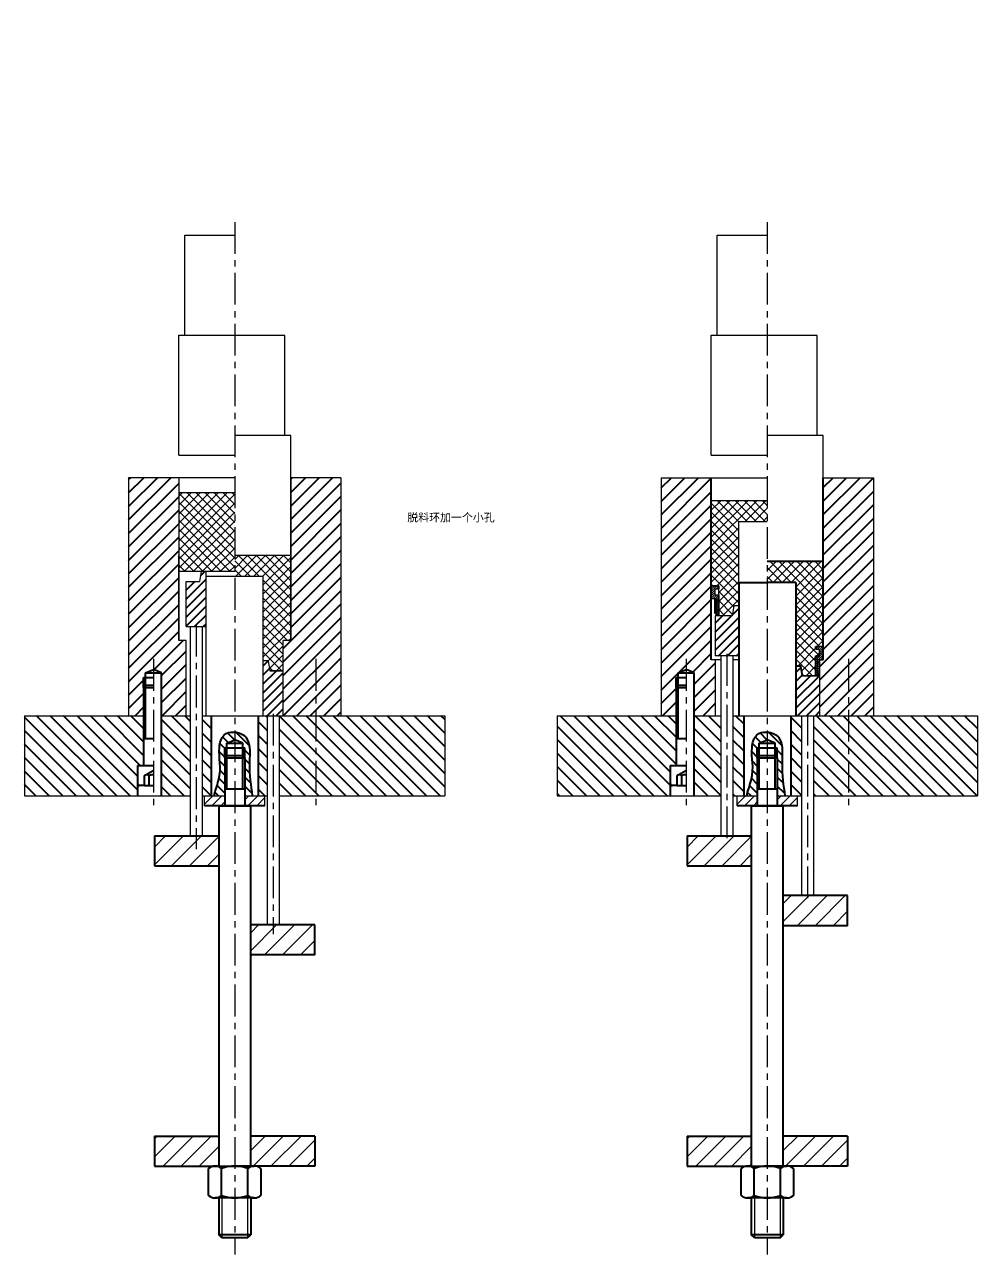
# Model space of a CAD drawing. Extents: x -23172 to -18855, y 7404 to 10591.
# Drawn here: x -21839 to -21363, y 9125 to 9740 of the extents above; entities that cross this region are included whole.
import ezdxf
from ezdxf.enums import TextEntityAlignment as Align

# ---------------------------------------------------------------- set-up
doc = ezdxf.new("R2010")
doc.units = 0
doc.header["$LTSCALE"] = 10
doc.linetypes.add('CENTER', pattern=[50.8, 31.75, -6.35, 6.35, -6.35])
doc.linetypes.add('DASHED', pattern=[0.75, 0.5, -0.25])
for name, color, linetype in [('2细线层', 3, 'CONTINUOUS'), ('3中心线层', 1, 'CENTER'), ('4虚线层', 6, 'DASHED'), ('5剖面线层', 2, 'CONTINUOUS'), ('6文字层', 3, 'CONTINUOUS'), ('CONT', 3, 'CONTINUOUS')]:
    doc.layers.add(name, color=color, linetype=linetype)
doc.layers.add('YELLOW', color=2, linetype='CONTINUOUS', lineweight=40)
doc.styles.add('CHINA1', font='')
doc.styles.get('CHINA1').set_extended_font_data('SimSun')
pattern_1 = [(45, (21522.605, -10227.303), (-4.4901281, 4.4901281), [])]
pattern_2 = [(45, (21788.768, -10227.303), (-4.4901281, 4.4901281), [])]

msp = doc.modelspace()

# ---------------------------------------------------------------- hatches: boundary and pattern name
at = {"layer": '2细线层', "lineweight": 40}
h = msp.add_hatch(dxfattribs=at)
h.set_pattern_fill('ANSI31', color=256, scale=1.5, style=0)
h.set_pattern_definition([(45, (0, 115.4713), (-3.367596, 3.367596), [])])
h.paths.add_polyline_path([(-21762.16, 9513.12), (-21787.16, 9513.12), (-21787.16, 9394.22), (-21779.66, 9394.22), (-21779.66, 9408.34), (-21779.66, 9413.34), (-21778.66, 9413.34), (-21778.66, 9415.66), (-21774.66, 9417.37), (-21770.66, 9415.66), (-21770.66, 9394.22), (-21758.41, 9394.22), (-21758.41, 9431.72), (-21762.16, 9431.72), (-21762.16, 9474.22)])
h.paths.add_polyline_path([(-21681.16, 9513.12), (-21706.16, 9513.12), (-21706.16, 9474.02), (-21706.16, 9431.72), (-21709.91, 9431.72), (-21709.91, 9394.22), (-21681.16, 9394.22)])
h.paths.add_polyline_path([(-21778.66, 9413.34), (-21779.66, 9413.34), (-21779.66, 9408.34), (-21778.66, 9409.34)], flags=17)
h = msp.add_hatch(dxfattribs=at)
h.set_pattern_fill('ANSI31', color=256, scale=1.5, style=0)
h.paths.add_polyline_path([(-21521, 9394.22), (-21513.5, 9394.22), (-21513.5, 9408.34), (-21513.5, 9413.34), (-21512.5, 9413.34), (-21512.5, 9415.66), (-21508.5, 9417.37), (-21504.5, 9415.66), (-21504.5, 9394.22), (-21494.05, 9394.22), (-21494.05, 9422.22), (-21496, 9422.22), (-21496, 9513.12), (-21521, 9513.12)])
h.paths.add_polyline_path([(-21513.5, 9408.34), (-21512.5, 9409.34), (-21512.5, 9413.34), (-21513.5, 9413.34)], flags=17)
h = msp.add_hatch(dxfattribs=at)
h.set_pattern_fill('ANSI31', color=256, scale=1.5, style=0)
h.paths.add_polyline_path([(-21440, 9422.22), (-21441.95, 9422.22), (-21441.95, 9394.22), (-21415, 9394.22), (-21415, 9513.12), (-21440, 9513.12)])
h = msp.add_hatch(dxfattribs=at)
h.set_pattern_fill('ANSI31', color=256, style=0)
h.paths.add_polyline_path([(-21748.41, 9466.22), (-21750.9, 9466.22), (-21751.79, 9461.22), (-21758.41, 9461.22), (-21758.41, 9438.72), (-21748.41, 9438.72)])
h = msp.add_hatch(dxfattribs=at)
h.set_pattern_fill('ANSI31', color=256, style=0)
h.set_pattern_definition([(45, (0, 19.9457), (-2.24506403, 2.24506403), [])])
h.paths.add_polyline_path([(-21494.05, 9424.16), (-21482.25, 9424.16), (-21482.25, 9449.16), (-21484.74, 9449.16), (-21485.62, 9444.16), (-21494.05, 9444.16)])
h = msp.add_hatch(dxfattribs=at)
h.set_pattern_fill('ANSI31', color=256, style=0)
h.paths.add_polyline_path([(-21719.91, 9394.22), (-21709.91, 9394.22), (-21709.91, 9416.72), (-21716.53, 9416.72), (-21717.42, 9421.72), (-21719.91, 9421.72)])
h = msp.add_hatch(dxfattribs=at)
h.set_pattern_fill('ANSI31', color=256, style=0)
h.paths.add_polyline_path([(-21453.75, 9394.22), (-21441.95, 9394.22), (-21441.95, 9414.22), (-21450.37, 9414.22), (-21451.25, 9419.22), (-21453.75, 9419.22)])
h = msp.add_hatch(dxfattribs=at)
h.set_pattern_fill('ANSI31', color=256, scale=1.5, angle=270, style=0)
h.set_pattern_definition([(315, (0, 115.4713), (3.367596, 3.367596), [])])
h.paths.add_polyline_path([(-21629.16, 9394.22), (-21711.91, 9394.22), (-21711.91, 9354.22), (-21629.16, 9354.22)])
h.paths.add_polyline_path([(-21717.91, 9394.22), (-21722.41, 9394.22), (-21722.41, 9354.22), (-21717.91, 9354.22)])
h.paths.add_polyline_path([(-21745.91, 9394.22), (-21750.41, 9394.22), (-21750.41, 9354.22), (-21745.91, 9354.22)])
h.paths.add_polyline_path([(-21756.41, 9394.22), (-21770.66, 9394.22), (-21770.66, 9354.22), (-21756.41, 9354.22)])
h.paths.add_polyline_path([(-21779.66, 9394.22), (-21839.16, 9394.22), (-21839.16, 9354.22), (-21782.66, 9354.22), (-21782.66, 9369.34), (-21779.66, 9369.34)])
h = msp.add_hatch(dxfattribs=at)
h.set_pattern_fill('ANSI31', color=256, scale=1.5, angle=270, style=0)
h.paths.add_polyline_path([(-21363, 9354.22), (-21363, 9394.22), (-21427.5, 9394.22), (-21427.5, 9354.22)])
h.paths.add_polyline_path([(-21444.85, 9354.22), (-21427.5, 9354.22), (-21427.5, 9394.22), (-21444.85, 9394.22)])
h.paths.add_polyline_path([(-21456.25, 9354.22), (-21450.85, 9354.22), (-21450.85, 9394.22), (-21456.25, 9394.22)])
h.paths.add_polyline_path([(-21485.15, 9354.22), (-21479.75, 9354.22), (-21479.75, 9394.22), (-21485.15, 9394.22)])
h.paths.add_polyline_path([(-21504.5, 9354.22), (-21491.15, 9354.22), (-21491.15, 9394.22), (-21504.5, 9394.22)])
h.paths.add_polyline_path([(-21516.5, 9354.22), (-21516.5, 9369.34), (-21513.5, 9369.34), (-21513.5, 9394.22), (-21573, 9394.22), (-21573, 9354.22)])
h = msp.add_hatch(dxfattribs=at)
h.set_pattern_fill('ANSI31', color=256, angle=90, style=0)
h.set_pattern_definition([(135, (-101.2804, -455.2923), (-2.24506403, -2.24506403), [])])
edge = h.paths.add_edge_path()
edge.add_spline(control_points=[(-21725.35, 9354.22), (-21726.15, 9359.26), (-21727.49, 9369.05), (-21725.73, 9383.78), (-21732.59, 9385.92), (-21734.16, 9386.04)], knot_values=[39.326836, 39.326836, 39.326836, 39.326836, 55.484272, 70.059847, 74.3015, 74.3015, 74.3015, 74.3015], degree=3, periodic=0)
edge.add_line((-21734.16, 9386.04), (-21734.16, 9382.24))
edge.add_line((-21734.16, 9382.24), (-21730.16, 9380.53))
edge.add_line((-21730.16, 9380.53), (-21730.16, 9378.22))
edge.add_line((-21730.16, 9378.22), (-21729.16, 9378.22))
edge.add_line((-21729.16, 9378.22), (-21729.16, 9373.22))
edge.add_line((-21729.16, 9373.22), (-21729.16, 9354.22))
edge.add_line((-21729.16, 9354.22), (-21725.35, 9354.22))
h.paths.add_polyline_path([(-21739.16, 9373.22), (-21738.16, 9374.22), (-21738.16, 9378.22), (-21739.16, 9378.22)], flags=17)
edge = h.paths.add_edge_path()
edge.add_line((-21738.16, 9380.53), (-21734.16, 9382.24))
edge.add_line((-21734.16, 9382.24), (-21734.16, 9386.04))
edge.add_spline(control_points=[(-21734.16, 9386.04), (-21736.09, 9386.18), (-21740.59, 9385.24), (-21742.99, 9374.39), (-21739.81, 9367.42), (-21744.05, 9356.41), (-21744.31, 9354.22)], knot_values=[4.836071, 4.836071, 4.836071, 4.836071, 10.064795, 16.776041, 33.286363, 39.326836, 39.326836, 39.326836, 39.326836], degree=3, periodic=0)
edge.add_line((-21744.31, 9354.22), (-21739.16, 9354.22))
edge.add_line((-21739.16, 9354.22), (-21739.16, 9373.22))
edge.add_line((-21739.16, 9373.22), (-21739.16, 9378.22))
edge.add_line((-21739.16, 9378.22), (-21738.16, 9378.22))
edge.add_line((-21738.16, 9378.22), (-21738.16, 9380.53))
h = msp.add_hatch(dxfattribs=at)
h.set_pattern_fill('ANSI31', color=256, angle=90, style=0)
h.set_pattern_definition([(135, (164.8824, -455.2923), (-2.24506403, -2.24506403), [])])
edge = h.paths.add_edge_path()
edge.add_spline(control_points=[(-21459.19, 9354.22), (-21459.99, 9359.26), (-21461.33, 9369.05), (-21459.56, 9383.78), (-21466.43, 9385.92), (-21468, 9386.04)], knot_values=[39.326836, 39.326836, 39.326836, 39.326836, 55.484272, 70.059847, 74.3015, 74.3015, 74.3015, 74.3015], degree=3, periodic=0)
edge.add_line((-21468, 9386.04), (-21468, 9382.24))
edge.add_line((-21468, 9382.24), (-21464, 9380.53))
edge.add_line((-21464, 9380.53), (-21464, 9378.22))
edge.add_line((-21464, 9378.22), (-21463, 9378.22))
edge.add_line((-21463, 9378.22), (-21463, 9373.22))
edge.add_line((-21463, 9373.22), (-21463, 9354.22))
edge.add_line((-21463, 9354.22), (-21459.19, 9354.22))
h.paths.add_polyline_path([(-21473, 9373.22), (-21472, 9374.22), (-21472, 9378.22), (-21473, 9378.22)], flags=17)
edge = h.paths.add_edge_path()
edge.add_line((-21472, 9380.53), (-21468, 9382.24))
edge.add_line((-21468, 9382.24), (-21468, 9386.04))
edge.add_spline(control_points=[(-21468, 9386.04), (-21469.93, 9386.18), (-21474.43, 9385.24), (-21476.83, 9374.39), (-21473.65, 9367.42), (-21477.89, 9356.41), (-21478.15, 9354.22)], knot_values=[4.836071, 4.836071, 4.836071, 4.836071, 10.064795, 16.776041, 33.286363, 39.326836, 39.326836, 39.326836, 39.326836], degree=3, periodic=0)
edge.add_line((-21478.15, 9354.22), (-21473, 9354.22))
edge.add_line((-21473, 9354.22), (-21473, 9373.22))
edge.add_line((-21473, 9373.22), (-21473, 9378.22))
edge.add_line((-21473, 9378.22), (-21472, 9378.22))
edge.add_line((-21472, 9378.22), (-21472, 9380.53))
at = {"layer": '5剖面线层', "lineweight": 40, "ltscale": 7}
h = msp.add_hatch(dxfattribs=at)
h.set_pattern_fill('ANSI37', color=256, scale=50, angle=540, style=0)
h.paths.add_polyline_path([(-21640.88, 9739.51), (-21667.88, 9739.51), (-21667.88, 9669.51), (-21640.88, 9669.51)])
at = {"layer": '5剖面线层', "lineweight": -3, "ltscale": 0.5}
h = msp.add_hatch(dxfattribs=at)
h.set_pattern_fill('ANSI37', color=3, angle=180, style=0)
h.set_pattern_definition([(225, (0, 117.9713), (2.24506403, -2.24506403), []), (315, (0, 117.9713), (2.24506403, 2.24506403), [])])
h.paths.add_polyline_path([(-21734.16, 9505.62), (-21762.16, 9505.62), (-21762.16, 9466.22), (-21734.16, 9466.22), (-21734.16, 9480.75)])
h = msp.add_hatch(dxfattribs=at)
h.set_pattern_fill('ANSI37', color=3, angle=180, style=0)
h.set_pattern_definition([(225, (0, 19.9457), (2.24506403, -2.24506403), []), (315, (0, 19.9457), (2.24506403, 2.24506403), [])])
h.paths.add_polyline_path([(-21482.25, 9491.16), (-21468, 9491.16), (-21468, 9501.66), (-21496, 9501.66), (-21496, 9459.16), (-21492.25, 9459.16), (-21492.25, 9444.16), (-21485.62, 9444.16), (-21484.74, 9449.16), (-21482.25, 9449.16)])
h = msp.add_hatch(dxfattribs=at)
h.set_pattern_fill('ANSI37', color=3, angle=180, style=0)
h.paths.add_polyline_path([(-21706.16, 9474.22), (-21734.16, 9474.22), (-21734.16, 9463.72), (-21719.91, 9463.72), (-21719.91, 9421.72), (-21717.42, 9421.72), (-21716.53, 9416.72), (-21709.91, 9416.72), (-21709.91, 9431.72), (-21706.16, 9431.72)])
h = msp.add_hatch(dxfattribs=at)
h.set_pattern_fill('ANSI37', color=3, angle=180, style=0)
h.set_pattern_definition([(225, (139.239, -33.6547), (2.24506403, -2.24506403), []), (315, (139.239, -33.6547), (2.24506403, 2.24506403), [])])
h.paths.add_polyline_path([(-21440, 9470.72), (-21440.5, 9471.22), (-21468, 9471.22), (-21468, 9460.72), (-21453.75, 9460.72), (-21453.75, 9419.22), (-21451.25, 9419.22), (-21450.37, 9414.22), (-21443.75, 9414.22), (-21443.75, 9424.22), (-21441.95, 9424.22), (-21441.95, 9427.22), (-21443.75, 9427.22), (-21443.75, 9428.72), (-21440, 9428.72)])
at = {"layer": 'CONT'}
h = msp.add_hatch(dxfattribs=at)
h.set_pattern_fill('ANSI31', color=256, style=0)
h.set_pattern_definition([(45, (-101.2804, -455.2923), (-2.24506403, 2.24506403), [])])
h.paths.add_polyline_path([(-21729.16, 9354.22), (-21729.16, 9349.22), (-21726.16, 9349.22), (-21719.03, 9349.22), (-21719.03, 9354.22)])
h.paths.add_polyline_path([(-21739.16, 9354.22), (-21749.28, 9354.22), (-21749.28, 9349.22), (-21739.16, 9349.22)])
h = msp.add_hatch(dxfattribs=at)
h.set_pattern_fill('ANSI31', color=256, style=0)
h.set_pattern_definition([(45, (164.8824, -455.2923), (-2.24506403, 2.24506403), [])])
h.paths.add_polyline_path([(-21463, 9354.22), (-21463, 9349.22), (-21460, 9349.22), (-21452.87, 9349.22), (-21452.87, 9354.22)])
h.paths.add_polyline_path([(-21473, 9354.22), (-21483.12, 9354.22), (-21483.12, 9349.22), (-21473, 9349.22)])
h = msp.add_hatch(dxfattribs=at)
h.set_pattern_fill('ANSI31', color=256, scale=2, style=0)
h.set_pattern_definition(pattern_1)
h.paths.add_polyline_path([(-21742.16, 9319.22), (-21742.16, 9334.22), (-21774.28, 9334.22), (-21774.28, 9319.22)])
h = msp.add_hatch(dxfattribs=at)
h.set_pattern_fill('ANSI31', color=256, scale=2, style=0)
h.set_pattern_definition(pattern_1)
h.paths.add_polyline_path([(-21742.16, 9319.22), (-21742.16, 9334.22), (-21774.28, 9334.22), (-21774.28, 9319.22)])
h = msp.add_hatch(dxfattribs=at)
h.set_pattern_fill('ANSI31', color=256, scale=2, style=0)
h.set_pattern_definition(pattern_2)
h.paths.add_polyline_path([(-21476, 9319.22), (-21476, 9334.22), (-21508.12, 9334.22), (-21508.12, 9319.22)])
h = msp.add_hatch(dxfattribs=at)
h.set_pattern_fill('ANSI31', color=256, scale=2, style=0)
h.set_pattern_definition(pattern_2)
h.paths.add_polyline_path([(-21476, 9319.22), (-21476, 9334.22), (-21508.12, 9334.22), (-21508.12, 9319.22)])
h = msp.add_hatch(dxfattribs=at)
h.set_pattern_fill('ANSI31', color=256, scale=2, style=0)
h.set_pattern_definition([(45, (21788.768, -10303.703), (-4.4901281, 4.4901281), [])])
h.paths.add_polyline_path([(-21427.9, 9289.32), (-21427.9, 9304.32), (-21460, 9304.32), (-21460, 9289.32)])
h = msp.add_hatch(dxfattribs=at)
h.set_pattern_fill('ANSI31', color=256, scale=2, style=0)
h.set_pattern_definition([(45, (21522.605, -10318.303), (-4.4901281, 4.4901281), [])])
h.paths.add_polyline_path([(-21694.06, 9274.72), (-21694.06, 9289.72), (-21726.16, 9289.72), (-21726.16, 9274.72)])
h = msp.add_hatch(dxfattribs=at)
h.set_pattern_fill('ANSI31', color=256, scale=2, style=0)
h.set_pattern_definition([(45, (21522.605, -10292.303), (-4.4901281, 4.4901281), [])])
h.paths.add_polyline_path([(-21694.03, 9169.22), (-21694.03, 9184.22), (-21726.16, 9184.22), (-21726.16, 9169.22)])
h.paths.add_polyline_path([(-21742.16, 9169.22), (-21742.16, 9184.22), (-21774.28, 9184.22), (-21774.28, 9174.85), (-21759.54, 9169.22)])
h.paths.add_polyline_path([(-21774.28, 9174.85), (-21774.28, 9169.22), (-21759.54, 9169.22)], flags=17)
h = msp.add_hatch(dxfattribs=at)
h.set_pattern_fill('ANSI31', color=256, scale=2, style=0)
h.set_pattern_definition([(45, (21788.768, -10292.303), (-4.4901281, 4.4901281), [])])
h.paths.add_polyline_path([(-21427.87, 9169.22), (-21427.87, 9184.22), (-21460, 9184.22), (-21460, 9169.22)])
h.paths.add_polyline_path([(-21476, 9169.22), (-21476, 9184.22), (-21508.12, 9184.22), (-21508.12, 9174.85), (-21493.38, 9169.22)])
h.paths.add_polyline_path([(-21508.12, 9174.85), (-21508.12, 9169.22), (-21493.38, 9169.22)], flags=17)
at = {"layer": 'YELLOW', "lineweight": -3, "ltscale": 0.5}
h = msp.add_hatch(dxfattribs=at)
h.set_pattern_fill('ANSI31', color=3, scale=0.25, angle=360, style=0)
h.set_pattern_definition([(45, (-43744.1297, 19077.9905), (-0.561266008, 0.561266008), [])])
h.paths.add_polyline_path([(-21494.05, 9457.66), (-21492.25, 9457.66), (-21492.25, 9459.16), (-21496, 9459.16), (-21496, 9455.16), (-21496, 9452.66), (-21494.05, 9452.66), (-21493.3, 9452.66), (-21493.3, 9444.66), (-21492.25, 9444.66), (-21492.25, 9454.66), (-21494.05, 9454.66)])
h.paths.add_polyline_path([(-21493.3, 9452.66), (-21494.05, 9452.66), (-21494.05, 9445.41), (-21493.3, 9444.66)])
h = msp.add_hatch(dxfattribs=at)
h.set_pattern_fill('ANSI31', color=3, scale=0.25, angle=360, style=0)
h.set_pattern_definition([(45, (-43744.1297, 19047.5448), (-0.561266008, 0.561266008), [])])
h.paths.add_polyline_path([(-21441.95, 9424.22), (-21443.75, 9424.22), (-21443.75, 9414.22), (-21442.7, 9414.22), (-21442.7, 9422.22), (-21441.95, 9422.22), (-21440, 9422.22), (-21440, 9424.91), (-21440, 9428.72), (-21443.75, 9428.72), (-21443.75, 9427.22), (-21441.95, 9427.22)])
h.paths.add_polyline_path([(-21442.7, 9414.22), (-21441.95, 9414.97), (-21441.95, 9422.22), (-21442.7, 9422.22)], flags=17)

# ---------------------------------------------------------------- linework, layer by layer
at = {"layer": '2细线层', "lineweight": 40}
for p, q in [((-21779.66, 9408.34), (-21779.66, 9413.34)), ((-21513.5, 9408.34), (-21513.5, 9413.34)), ((-21778.66, 9382.68), (-21778.66, 9409.34)), ((-21512.5, 9382.68), (-21512.5, 9409.34)), ((-21739.16, 9373.22), (-21739.16, 9378.22)), ((-21729.16, 9373.22), (-21729.16, 9378.22)), ((-21473, 9373.22), (-21473, 9378.22)), ((-21463, 9373.22), (-21463, 9378.22)), ((-21738.16, 9357.55), (-21738.16, 9374.22)), ((-21730.16, 9357.55), (-21730.16, 9374.22)), ((-21472, 9357.55), (-21472, 9374.22)), ((-21464, 9357.55), (-21464, 9374.22))]:
    msp.add_line(p, q, dxfattribs=at)
at = {"layer": '2细线层', "color": 3}
for p, q in [((-21740.56, 9153.32), (-21740.56, 9133.32)), ((-21727.76, 9153.32), (-21727.76, 9133.32)), ((-21474.4, 9153.32), (-21474.4, 9133.32)), ((-21461.6, 9153.32), (-21461.6, 9133.32))]:
    msp.add_line(p, q, dxfattribs=at)
at = {"layer": '2细线层', "lineweight": 40}
for points in [[(-21744.31, 9354.22), (-21744.05, 9356.41), (-21739.81, 9367.42), (-21742.99, 9374.39), (-21740.23, 9386.86), (-21725.46, 9385.98), (-21727.49, 9369.05), (-21726.15, 9359.26), (-21725.35, 9354.22)], [(-21478.15, 9354.22), (-21477.89, 9356.41), (-21473.65, 9367.42), (-21476.83, 9374.39), (-21474.07, 9386.86), (-21459.3, 9385.98), (-21461.33, 9369.05), (-21459.99, 9359.26), (-21459.19, 9354.22)]]:
    msp.add_open_spline(points, degree=3, knots=[4.836071, 4.836071, 4.836071, 4.836071, 10.876543, 27.386865, 34.098111, 43.568489, 58.144063, 74.3015, 74.3015, 74.3015, 74.3015], dxfattribs=at)
at = {"layer": '3中心线层', "lineweight": -3, "ltscale": 0.05}
for p, q in [((-21734.16, 9640.87), (-21734.16, 9125.09)), ((-21468, 9640.87), (-21468, 9125.09)), ((-21753.41, 9439.65), (-21753.41, 9327.57)), ((-21774.66, 9422.56), (-21774.66, 9348.68)), ((-21693.66, 9422.56), (-21693.66, 9348.68)), ((-21508.5, 9422.56), (-21508.5, 9348.68)), ((-21488.15, 9425.1), (-21488.15, 9332.17)), ((-21427.5, 9422.56), (-21427.5, 9348.68)), ((-21714.91, 9395.15), (-21714.91, 9285.15)), ((-21447.85, 9395.15), (-21447.85, 9301.99))]:
    msp.add_line(p, q, dxfattribs=at)
at = {"layer": '4虚线层', "lineweight": 40}
for p, q in [((-21779.23, 9364.34), (-21774.66, 9366.99)), ((-21779.23, 9359.34), (-21779.23, 9364.34)), ((-21776.95, 9359.34), (-21776.95, 9364.34)), ((-21513.07, 9364.34), (-21508.5, 9366.99)), ((-21513.07, 9359.34), (-21513.07, 9364.34)), ((-21510.78, 9359.34), (-21510.78, 9364.34))]:
    msp.add_line(p, q, dxfattribs=at)
for centre, radius, start, end in [((-21778.09, 9362.36), 2.29, 60, 120), ((-21774.66, 9357.15), 7.55, 90, 107.6397), ((-21511.93, 9362.36), 2.29, 60, 120), ((-21508.5, 9357.15), 7.55, 90, 107.6397)]:
    msp.add_arc(centre, radius, start, end, dxfattribs=at)
at = {"layer": 'YELLOW', "lineweight": -3, "ltscale": 0.5}
for p, q in [((-21759.16, 9634.32), (-21734.16, 9634.32)), ((-21759.16, 9584.32), (-21759.16, 9634.32)), ((-21493, 9634.32), (-21468, 9634.32)), ((-21493, 9584.32), (-21493, 9634.32)), ((-21762.16, 9584.32), (-21734.16, 9584.32)), ((-21762.16, 9524.32), (-21762.16, 9584.32)), ((-21709.16, 9584.22), (-21734.16, 9584.22)), ((-21709.16, 9534.22), (-21709.16, 9584.22)), ((-21496, 9584.32), (-21468, 9584.32)), ((-21496, 9524.32), (-21496, 9584.32)), ((-21443, 9584.22), (-21468, 9584.22)), ((-21443, 9534.22), (-21443, 9584.22)), ((-21706.16, 9534.22), (-21734.16, 9534.22)), ((-21706.16, 9474.02), (-21706.16, 9534.22)), ((-21440, 9534.22), (-21468, 9534.22)), ((-21440, 9474.02), (-21440, 9534.22)), ((-21762.16, 9524.32), (-21734.16, 9524.32)), ((-21496, 9524.32), (-21468, 9524.32)), ((-21787.16, 9513.12), (-21787.16, 9394.22)), ((-21734.16, 9513.12), (-21787.16, 9513.12)), ((-21762.16, 9513.12), (-21762.16, 9431.72)), ((-21706.16, 9513.12), (-21706.16, 9431.72)), ((-21681.16, 9513.12), (-21706.16, 9513.12)), ((-21681.16, 9513.12), (-21681.16, 9394.22)), ((-21521, 9513.12), (-21521, 9394.22)), ((-21521, 9513.12), (-21468, 9513.12)), ((-21440, 9513.12), (-21415, 9513.12)), ((-21415, 9513.12), (-21415, 9394.22)), ((-21734.16, 9505.62), (-21762.16, 9505.62)), ((-21468, 9501.66), (-21496, 9501.66)), ((-21468, 9491.16), (-21482.25, 9491.16)), ((-21482.25, 9426.72), (-21482.25, 9491.16)), ((-21496, 9439.22), (-21496, 9481.72)), ((-21762.16, 9431.72), (-21762.16, 9474.22)), ((-21706.16, 9474.22), (-21734.16, 9474.22)), ((-21706.16, 9431.72), (-21706.16, 9474.22)), ((-21734.16, 9466.22), (-21762.16, 9466.22)), ((-21750.9, 9466.22), (-21751.79, 9461.22)), ((-21748.41, 9466.22), (-21750.9, 9466.22)), ((-21748.41, 9394.22), (-21748.41, 9466.22)), ((-21719.91, 9463.72), (-21748.41, 9463.72)), ((-21719.91, 9394.22), (-21719.91, 9463.72)), ((-21758.41, 9461.22), (-21751.79, 9461.22)), ((-21758.41, 9438.72), (-21758.41, 9461.22)), ((-21496, 9459.16), (-21492.25, 9459.16)), ((-21492.25, 9459.16), (-21496, 9459.16)), ((-21494.05, 9457.66), (-21492.25, 9457.66)), ((-21494.05, 9454.66), (-21494.05, 9457.66)), ((-21492.25, 9444.16), (-21492.25, 9459.16)), ((-21494.05, 9452.66), (-21496, 9452.66)), ((-21494.05, 9454.66), (-21492.25, 9454.66)), ((-21494.05, 9452.66), (-21493.3, 9452.66)), ((-21485.62, 9444.16), (-21494.05, 9444.16)), ((-21494.05, 9444.16), (-21494.05, 9424.16)), ((-21492.25, 9444.66), (-21493.3, 9444.66)), ((-21484.74, 9449.16), (-21485.62, 9444.16)), ((-21482.25, 9449.16), (-21484.74, 9449.16)), ((-21758.41, 9438.72), (-21748.41, 9438.72)), ((-21756.41, 9438.72), (-21756.41, 9334.22)), ((-21750.41, 9438.72), (-21750.41, 9334.22)), ((-21758.41, 9431.72), (-21762.16, 9431.72)), ((-21758.41, 9394.22), (-21758.41, 9431.72)), ((-21706.16, 9431.72), (-21709.91, 9431.72)), ((-21709.91, 9394.22), (-21709.91, 9431.72)), ((-21440, 9428.72), (-21443.75, 9428.72)), ((-21441.95, 9427.22), (-21443.75, 9427.22)), ((-21441.95, 9424.22), (-21441.95, 9427.22)), ((-21717.42, 9421.72), (-21719.91, 9421.72)), ((-21717.42, 9421.72), (-21716.53, 9416.72)), ((-21491.15, 9422.22), (-21496, 9422.22)), ((-21482.25, 9424.16), (-21494.05, 9424.16)), ((-21494.05, 9422.22), (-21494.05, 9394.22)), ((-21491.15, 9424.16), (-21491.15, 9334.22)), ((-21485.15, 9424.16), (-21485.15, 9334.22)), ((-21482.25, 9422.22), (-21485.15, 9422.22)), ((-21441.95, 9424.22), (-21443.75, 9424.22)), ((-21441.95, 9422.22), (-21442.7, 9422.22)), ((-21441.95, 9422.22), (-21440, 9422.22)), ((-21441.95, 9422.22), (-21441.95, 9394.22)), ((-21709.91, 9416.72), (-21716.53, 9416.72)), ((-21716.53, 9416.72), (-21709.91, 9416.72)), ((-21450.37, 9414.22), (-21441.95, 9414.22)), ((-21442.7, 9414.22), (-21450.37, 9414.22)), ((-21839.16, 9394.22), (-21779.66, 9394.22)), ((-21839.16, 9394.22), (-21839.16, 9354.22)), ((-21770.66, 9394.22), (-21756.41, 9394.22)), ((-21750.41, 9394.22), (-21629.16, 9394.22)), ((-21717.91, 9394.22), (-21717.91, 9289.72)), ((-21711.91, 9394.22), (-21711.91, 9289.72)), ((-21629.16, 9394.22), (-21629.16, 9354.22)), ((-21573, 9394.22), (-21513.5, 9394.22)), ((-21573, 9394.22), (-21573, 9354.22)), ((-21504.5, 9394.22), (-21491.15, 9394.22)), ((-21485.15, 9394.22), (-21363, 9394.22)), ((-21450.85, 9394.22), (-21450.85, 9304.32)), ((-21444.85, 9394.22), (-21444.85, 9304.32)), ((-21363, 9394.22), (-21363, 9354.22)), ((-21839.16, 9354.22), (-21756.41, 9354.22)), ((-21750.41, 9354.22), (-21739.16, 9354.22)), ((-21750.41, 9354.22), (-21739.16, 9354.22)), ((-21749.28, 9349.22), (-21749.28, 9354.22)), ((-21729.16, 9354.22), (-21717.91, 9354.22)), ((-21729.16, 9354.22), (-21717.91, 9354.22)), ((-21719.03, 9349.22), (-21719.03, 9354.22)), ((-21711.91, 9354.22), (-21629.16, 9354.22)), ((-21573, 9354.22), (-21491.15, 9354.22)), ((-21485.15, 9354.22), (-21473, 9354.22)), ((-21483.12, 9349.22), (-21483.12, 9354.22)), ((-21463, 9354.22), (-21450.85, 9354.22)), ((-21452.87, 9349.22), (-21452.87, 9354.22)), ((-21444.85, 9354.22), (-21363, 9354.22))]:
    msp.add_line(p, q, dxfattribs=at)
at = {"layer": 'YELLOW', "lineweight": 40}
for p, q in [((-21496, 9422.22), (-21496, 9513.12)), ((-21440, 9422.22), (-21440, 9513.12)), ((-21440.5, 9471.22), (-21468, 9471.22)), ((-21440, 9470.72), (-21440.5, 9471.22)), ((-21496, 9452.66), (-21496, 9459.16)), ((-21482.25, 9460.72), (-21482.25, 9394.22)), ((-21482.25, 9460.72), (-21468, 9460.72)), ((-21453.75, 9460.72), (-21468, 9460.72)), ((-21453.75, 9460.72), (-21453.75, 9394.22)), ((-21453.75, 9419.22), (-21451.25, 9419.22)), ((-21450.37, 9414.22), (-21451.25, 9419.22))]:
    msp.add_line(p, q, dxfattribs=at)
at = {"layer": 'YELLOW', "lineweight": 40, "ltscale": 7}
for p, q in [((-21492.25, 9457.66), (-21492.25, 9459.16)), ((-21494.05, 9445.41), (-21494.05, 9452.66)), ((-21492.25, 9444.66), (-21492.25, 9454.66)), ((-21493.3, 9444.66), (-21494.05, 9445.41)), ((-21443.75, 9427.22), (-21443.75, 9428.72)), ((-21443.75, 9414.22), (-21443.75, 9424.22)), ((-21779.66, 9413.34), (-21774.66, 9413.34)), ((-21778.66, 9415.66), (-21774.66, 9417.37)), ((-21778.66, 9409.34), (-21778.66, 9415.66)), ((-21778.66, 9415.66), (-21770.66, 9415.66)), ((-21770.66, 9415.66), (-21774.66, 9417.37)), ((-21770.66, 9354.22), (-21770.66, 9415.66)), ((-21513.5, 9413.34), (-21508.5, 9413.34)), ((-21512.5, 9415.66), (-21508.5, 9417.37)), ((-21512.5, 9415.66), (-21504.5, 9415.66)), ((-21512.5, 9409.34), (-21512.5, 9415.66)), ((-21504.5, 9415.66), (-21508.5, 9417.37)), ((-21504.5, 9354.22), (-21504.5, 9415.66)), ((-21442.7, 9414.22), (-21441.95, 9414.97)), ((-21442.7, 9414.22), (-21441.95, 9414.97)), ((-21779.66, 9408.34), (-21778.66, 9409.34)), ((-21779.66, 9408.34), (-21778.66, 9409.34)), ((-21779.66, 9408.34), (-21779.66, 9369.34)), ((-21779.66, 9408.34), (-21774.66, 9408.34)), ((-21779.66, 9408.34), (-21774.66, 9408.34)), ((-21774.66, 9409.34), (-21778.66, 9409.34)), ((-21774.66, 9409.34), (-21778.66, 9409.34)), ((-21513.5, 9408.34), (-21512.5, 9409.34)), ((-21513.5, 9408.34), (-21512.5, 9409.34)), ((-21513.5, 9408.34), (-21508.5, 9408.34)), ((-21513.5, 9408.34), (-21508.5, 9408.34)), ((-21513.5, 9408.34), (-21513.5, 9369.34)), ((-21508.5, 9409.34), (-21512.5, 9409.34)), ((-21508.5, 9409.34), (-21512.5, 9409.34)), ((-21745.91, 9394.22), (-21745.91, 9354.22)), ((-21722.41, 9394.22), (-21722.41, 9354.22)), ((-21479.75, 9394.22), (-21479.75, 9354.22)), ((-21456.25, 9394.22), (-21456.25, 9354.22)), ((-21774.66, 9382.68), (-21779.66, 9382.68)), ((-21508.5, 9382.68), (-21513.5, 9382.68)), ((-21739.16, 9378.22), (-21729.16, 9378.22)), ((-21738.16, 9380.53), (-21734.16, 9382.24)), ((-21738.16, 9374.22), (-21738.16, 9380.53)), ((-21738.16, 9380.53), (-21730.16, 9380.53)), ((-21730.16, 9380.53), (-21734.16, 9382.24)), ((-21730.16, 9374.22), (-21730.16, 9380.53)), ((-21473, 9378.22), (-21463, 9378.22)), ((-21472, 9380.53), (-21468, 9382.24)), ((-21472, 9380.53), (-21464, 9380.53)), ((-21472, 9374.22), (-21472, 9380.53)), ((-21464, 9380.53), (-21468, 9382.24)), ((-21464, 9374.22), (-21464, 9380.53)), ((-21739.16, 9373.22), (-21738.16, 9374.22)), ((-21739.16, 9373.22), (-21739.16, 9349.22)), ((-21739.16, 9373.22), (-21729.16, 9373.22)), ((-21730.16, 9374.22), (-21738.16, 9374.22)), ((-21730.16, 9374.22), (-21729.16, 9373.22)), ((-21729.16, 9373.22), (-21729.16, 9349.22)), ((-21473, 9373.22), (-21472, 9374.22)), ((-21473, 9373.22), (-21463, 9373.22)), ((-21473, 9373.22), (-21473, 9349.22)), ((-21464, 9374.22), (-21472, 9374.22)), ((-21464, 9374.22), (-21463, 9373.22)), ((-21463, 9373.22), (-21463, 9349.22)), ((-21782.66, 9369.34), (-21782.66, 9354.22)), ((-21782.66, 9369.34), (-21774.66, 9369.34)), ((-21516.5, 9369.34), (-21508.5, 9369.34)), ((-21516.5, 9369.34), (-21516.5, 9354.22)), ((-21779.23, 9359.34), (-21781.66, 9359.34)), ((-21779.23, 9359.34), (-21774.66, 9359.34)), ((-21513.07, 9359.34), (-21515.5, 9359.34)), ((-21513.07, 9359.34), (-21508.5, 9359.34)), ((-21729.16, 9357.55), (-21739.16, 9357.55)), ((-21463, 9357.55), (-21473, 9357.55)), ((-21719.03, 9349.22), (-21749.28, 9349.22)), ((-21742.16, 9349.22), (-21742.16, 9169.22)), ((-21742.16, 9349.22), (-21726.16, 9349.22)), ((-21726.16, 9169.22), (-21726.16, 9349.22)), ((-21452.87, 9349.22), (-21483.12, 9349.22)), ((-21476, 9349.22), (-21460, 9349.22)), ((-21476, 9349.22), (-21476, 9169.22)), ((-21460, 9169.22), (-21460, 9349.22)), ((-21774.28, 9334.22), (-21774.28, 9319.22)), ((-21774.28, 9334.22), (-21742.16, 9334.22)), ((-21774.28, 9334.22), (-21742.16, 9334.22)), ((-21774.28, 9334.22), (-21774.28, 9319.22)), ((-21508.12, 9334.22), (-21476, 9334.22)), ((-21508.12, 9334.22), (-21476, 9334.22)), ((-21508.12, 9334.22), (-21508.12, 9319.22)), ((-21508.12, 9334.22), (-21508.12, 9319.22)), ((-21774.28, 9319.22), (-21742.16, 9319.22)), ((-21774.28, 9319.22), (-21742.16, 9319.22)), ((-21508.12, 9319.22), (-21476, 9319.22)), ((-21508.12, 9319.22), (-21476, 9319.22)), ((-21427.9, 9304.32), (-21460, 9304.32)), ((-21427.9, 9289.32), (-21427.9, 9304.32)), ((-21694.06, 9289.72), (-21726.16, 9289.72)), ((-21694.06, 9274.72), (-21694.06, 9289.72)), ((-21427.9, 9289.32), (-21460, 9289.32)), ((-21694.06, 9274.72), (-21726.16, 9274.72)), ((-21774.28, 9184.22), (-21742.16, 9184.22)), ((-21774.28, 9184.22), (-21774.28, 9169.22)), ((-21694.03, 9184.22), (-21726.16, 9184.22)), ((-21694.03, 9184.22), (-21694.03, 9169.22)), ((-21508.12, 9184.22), (-21476, 9184.22)), ((-21508.12, 9184.22), (-21508.12, 9169.22)), ((-21427.87, 9184.22), (-21460, 9184.22)), ((-21427.87, 9184.22), (-21427.87, 9169.22)), ((-21774.28, 9169.22), (-21734.16, 9169.22)), ((-21747.24, 9154.51), (-21747.24, 9168.03)), ((-21743.97, 9169.22), (-21724.35, 9169.22)), ((-21743.97, 9169.22), (-21724.35, 9169.22)), ((-21740.7, 9154.51), (-21740.7, 9168.03)), ((-21694.03, 9169.22), (-21734.16, 9169.22)), ((-21727.62, 9154.51), (-21727.62, 9168.03)), ((-21721.07, 9168.03), (-21721.07, 9154.51)), ((-21508.12, 9169.22), (-21468, 9169.22)), ((-21481.08, 9154.51), (-21481.08, 9168.03)), ((-21477.81, 9169.22), (-21458.18, 9169.22)), ((-21477.81, 9169.22), (-21458.18, 9169.22)), ((-21474.54, 9154.51), (-21474.54, 9168.03)), ((-21427.87, 9169.22), (-21468, 9169.22)), ((-21461.45, 9154.51), (-21461.45, 9168.03)), ((-21454.91, 9168.03), (-21454.91, 9154.51)), ((-21724.35, 9153.32), (-21743.97, 9153.32)), ((-21742.16, 9153.32), (-21742.16, 9134.92)), ((-21726.16, 9153.32), (-21726.16, 9134.92)), ((-21458.18, 9153.32), (-21477.81, 9153.32)), ((-21476, 9153.32), (-21476, 9134.92)), ((-21460, 9153.32), (-21460, 9134.92)), ((-21740.56, 9133.32), (-21742.16, 9134.92)), ((-21726.16, 9134.92), (-21742.16, 9134.92)), ((-21727.76, 9133.32), (-21740.56, 9133.32)), ((-21727.76, 9133.32), (-21726.16, 9134.92)), ((-21474.4, 9133.32), (-21476, 9134.92)), ((-21460, 9134.92), (-21476, 9134.92)), ((-21461.6, 9133.32), (-21474.4, 9133.32)), ((-21461.6, 9133.32), (-21460, 9134.92))]:
    msp.add_line(p, q, dxfattribs=at)
at = {"layer": 'YELLOW', "color": 3, "lineweight": -3, "ltscale": 0.5}
for p, q in [((-21493.3, 9444.66), (-21493.3, 9452.66)), ((-21442.7, 9414.22), (-21442.7, 9422.22)), ((-21442.7, 9414.22), (-21442.7, 9422.22))]:
    msp.add_line(p, q, dxfattribs=at)
at = {"layer": 'YELLOW', "lineweight": 40, "ltscale": 7}
for centre, radius, start, end in [((-21781.66, 9360.34), 1, 180, 270), ((-21515.5, 9360.34), 1, 180, 270), ((-21743.97, 9164.14), 5.08, 49.9424, 130.0576), ((-21743.97, 9164.14), 5.08, 49.9424, 130.0576), ((-21734.16, 9150.68), 18.54, 69.34022, 110.65978), ((-21734.16, 9150.68), 18.54, 69.34022, 110.65978), ((-21724.35, 9164.14), 5.08, 49.9424, 130.0576), ((-21724.35, 9164.14), 5.08, 49.9424, 130.0576), ((-21477.81, 9164.14), 5.08, 49.9424, 130.0576), ((-21477.81, 9164.14), 5.08, 49.9424, 130.0576), ((-21468, 9150.68), 18.54, 69.34022, 110.65978), ((-21468, 9150.68), 18.54, 69.34022, 110.65978), ((-21458.18, 9164.14), 5.08, 49.9424, 130.0576), ((-21458.18, 9164.14), 5.08, 49.9424, 130.0576), ((-21743.97, 9158.4), 5.08, 229.9424, 310.0576), ((-21734.16, 9171.86), 18.54, 249.34022, 290.65978), ((-21724.35, 9158.4), 5.08, 229.9424, 310.0576), ((-21477.81, 9158.4), 5.08, 229.9424, 310.0576), ((-21468, 9171.86), 18.54, 249.34022, 290.65978), ((-21458.18, 9158.4), 5.08, 229.9424, 310.0576)]:
    msp.add_arc(centre, radius, start, end, dxfattribs=at)

# ---------------------------------------------------------------- texts
at = {"layer": '6文字层', "lineweight": -3, "ltscale": 0.5, "style": 'CHINA1'}
msp.add_text('脱料环加一个小孔', height=4, dxfattribs=at).set_placement((-21626.07, 9491.25), align=Align.CENTER)

doc.saveas('drawing.dxf')
